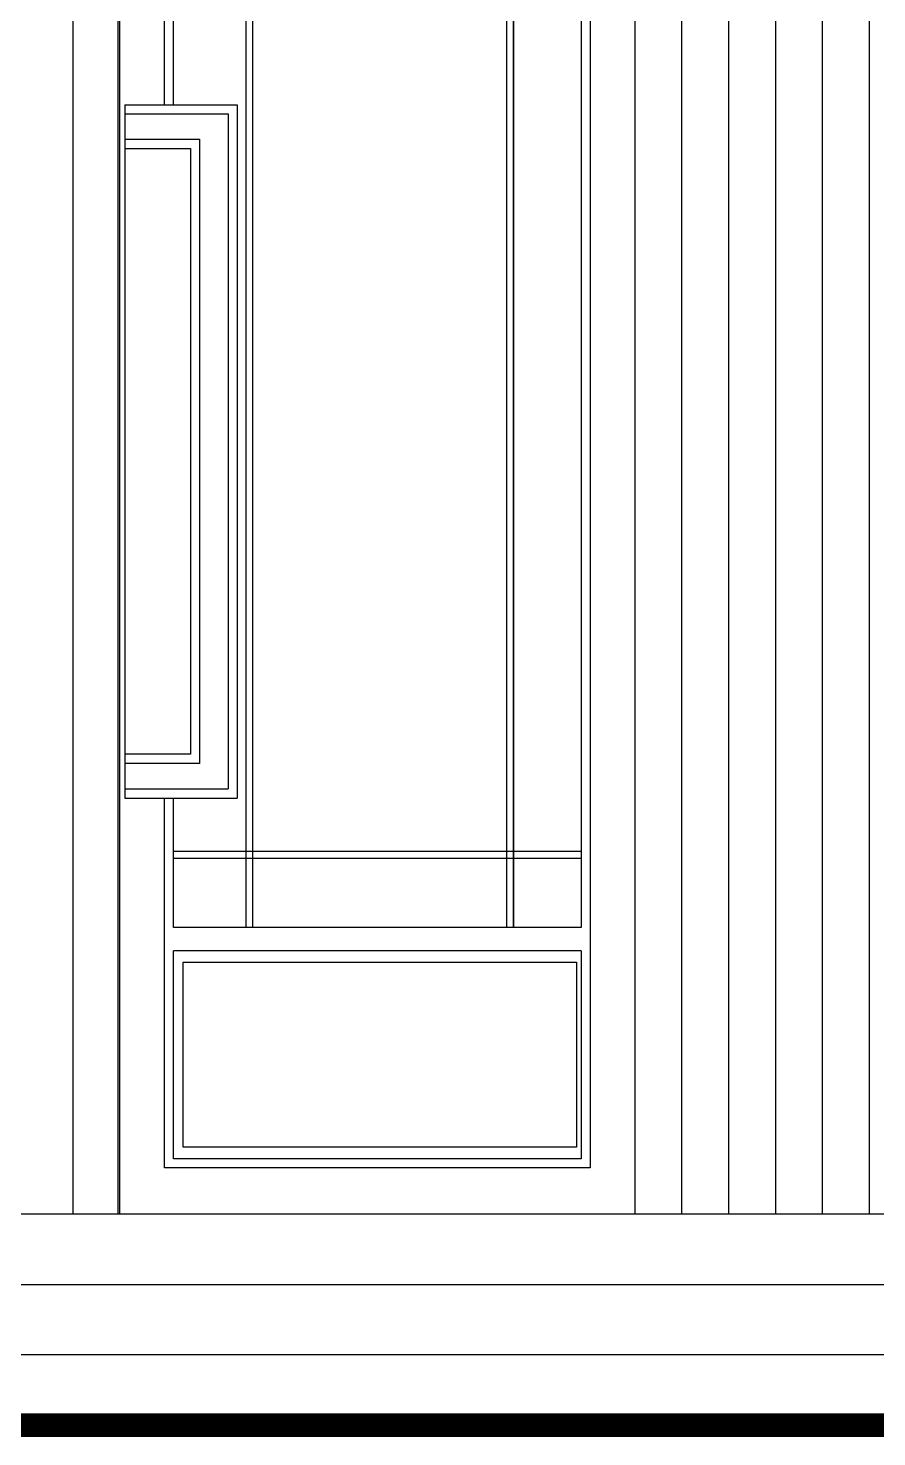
# Model space of a CAD drawing. Extents: x 1188826 to 1909461, y 608442 to 1651179.
# Drawn here: x 1667089 to 1668899, y 1027938 to 1030943 of the extents above; entities that cross this region are included whole.
import ezdxf

# ---------------------------------------------------------------- set-up
doc = ezdxf.new("R2010")
doc.units = 0
doc.header["$LTSCALE"] = 1000
doc.header["$MEASUREMENT"] = 0
doc.linetypes.add('ACAD_ISO10W100', pattern=[18.5, 12, -3, 0.5, -3])
doc.linetypes.add('DOTE', pattern=[2.42, 2, -0.2, 0.02, -0.2])
doc.layers.add('DOTE', color=19, linetype='DOTE', lineweight=9)
doc.layers.add('窗', color=4, linetype='Continuous')
doc.layers.add('立面线', color=40, linetype='Continuous')

# ---------------------------------------------------------------- blocks, each defined once
blk = doc.blocks.new('EHYTERHT5EHTER')
at = {"layer": '窗'}
for p, q in [((84069.7, -232769.2), (84069.7, -229898.9)), ((84084.1, -232769.2), (84084.1, -229898.9)), ((84625.9, -232769.2), (84625.9, -229898.9)), ((84640.3, -232769.2), (84640.3, -230111.6)), ((83914.5, -232606.5), (84784.1, -232606.5)), ((83914.5, -232621.3), (84784.1, -232621.3))]:
    blk.add_line(p, q, dxfattribs=at)
at = {"layer": '窗', "ltscale": 3}
blk.add_lwpolyline([(83914.5, -231013.9), (83914.5, -229898.9), (84784.1, -229898.9), (84784.1, -232769.2), (83914.5, -232769.2), (83914.5, -232493.1)], dxfattribs=at)

msp = doc.modelspace()

# ---------------------------------------------------------------- linework, layer by layer
at = {"layer": 'DOTE', "linetype": 'ACAD_ISO10W100', "ltscale": 100}
for p, q in [((1678232.8, 1028413.4), (1651532.8, 1028413.4)), ((1678232.8, 1027963.4), (1651532.8, 1027963.4))]:
    msp.add_line(p, q, dxfattribs=at)
at = {"layer": '立面线'}
for p, q in [((1668883.8, 1028413.4), (1668883.8, 1032513.4)), ((1668783.7, 1028413.4), (1668783.7, 1032413.4)), ((1668683.7, 1028413.4), (1668683.7, 1032313.4)), ((1668583.7, 1028413.4), (1668583.7, 1032213.4)), ((1668483.7, 1028413.4), (1668483.7, 1032113.4)), ((1667185, 1028413.4), (1667185, 1032013.4)), ((1667280.9, 1028413.4), (1667280.9, 1032013.4)), ((1667283.8, 1032013.4), (1667283.8, 1028413.4)), ((1668383.6, 1028413.4), (1668383.6, 1032013.4)), ((1668383.7, 1028413.4), (1668383.7, 1032013.4)), ((1667379.7, 1030780.1), (1667379.7, 1031914.8)), ((1667398.9, 1030780.1), (1667398.9, 1031895.1)), ((1667554.1, 1029024.8), (1667554.1, 1031895.1)), ((1667568.5, 1029024.8), (1667568.5, 1031895.1)), ((1668110.3, 1029024.8), (1668110.3, 1031895.1)), ((1668124.7, 1029024.8), (1668124.7, 1031895.1)), ((1668268.5, 1031895.1), (1668268.5, 1029024.8)), ((1668287.7, 1031914.8), (1668287.7, 1028512)), ((1667295.2, 1030780.1), (1667295.3, 1029300.9)), ((1667295.2, 1030780.1), (1667535, 1030780.1)), ((1667535, 1030780.1), (1667535, 1029300.9)), ((1667295.3, 1030760.4), (1667515.8, 1030760.4)), ((1667515.8, 1030760.4), (1667515.8, 1029320.6)), ((1667295.3, 1030706.3), (1667454.6, 1030706.3)), ((1667295.3, 1030686.6), (1667435.4, 1030686.6)), ((1667435.4, 1030686.6), (1667435.4, 1029394.6)), ((1667454.6, 1030706.3), (1667454.6, 1029374.9)), ((1667435.4, 1029394.6), (1667295.3, 1029394.6)), ((1667454.6, 1029374.9), (1667295.3, 1029374.9)), ((1667295.3, 1029320.6), (1667515.8, 1029320.6)), ((1667295.3, 1029300.9), (1667535, 1029300.9)), ((1667379.7, 1028512), (1667379.7, 1029300.9)), ((1667398.9, 1029024.8), (1667398.9, 1029300.9)), ((1667398.9, 1029187.5), (1668268.5, 1029187.5)), ((1667398.9, 1029172.7), (1668268.5, 1029172.7)), ((1668268.5, 1029024.8), (1667398.9, 1029024.8)), ((1668268.5, 1028975.5), (1667398.9, 1028975.5)), ((1667398.9, 1028531.8), (1667398.9, 1028975.5)), ((1668268.5, 1028975.5), (1668268.5, 1028531.8)), ((1667419.9, 1028556.4), (1667419.9, 1028950.8)), ((1667419.9, 1028950.8), (1668258.9, 1028950.8)), ((1668258.9, 1028950.8), (1668258.9, 1028556.4)), ((1668258.9, 1028556.4), (1667419.9, 1028556.4)), ((1668268.5, 1028531.8), (1667398.9, 1028531.8)), ((1668287.7, 1028512), (1667379.7, 1028512)), ((1670684.4, 1028413.4), (1659084.4, 1028413.4)), ((1659084.4, 1028263.4), (1670684.4, 1028263.4)), ((1670684.4, 1028113.4), (1659084.4, 1028113.4)), ((1657884.1, 1027963.4), (1670684.4, 1027963.4))]:
    msp.add_line(p, q, dxfattribs=at)
at = {"layer": '立面线', "color": 0, "const_width": 50}
msp.add_lwpolyline([(1651532.8, 1028313.4), (1652432.5, 1028313.4), (1652432.5, 1028313.4), (1653632.8, 1028313.4), (1653632.8, 1028313.4), (1657880.8, 1028313.4), (1657884.1, 1027963.4), (1671884.4, 1027963.4), (1671884.4, 1028313.4), (1678232.8, 1028313.4)], dxfattribs=at)

# ---------------------------------------------------------------- block references
at = {"layer": '窗'}
msp.add_blockref('EHYTERHT5EHTER', (1583484.5, 1261794), dxfattribs=at)

doc.saveas('drawing.dxf')
